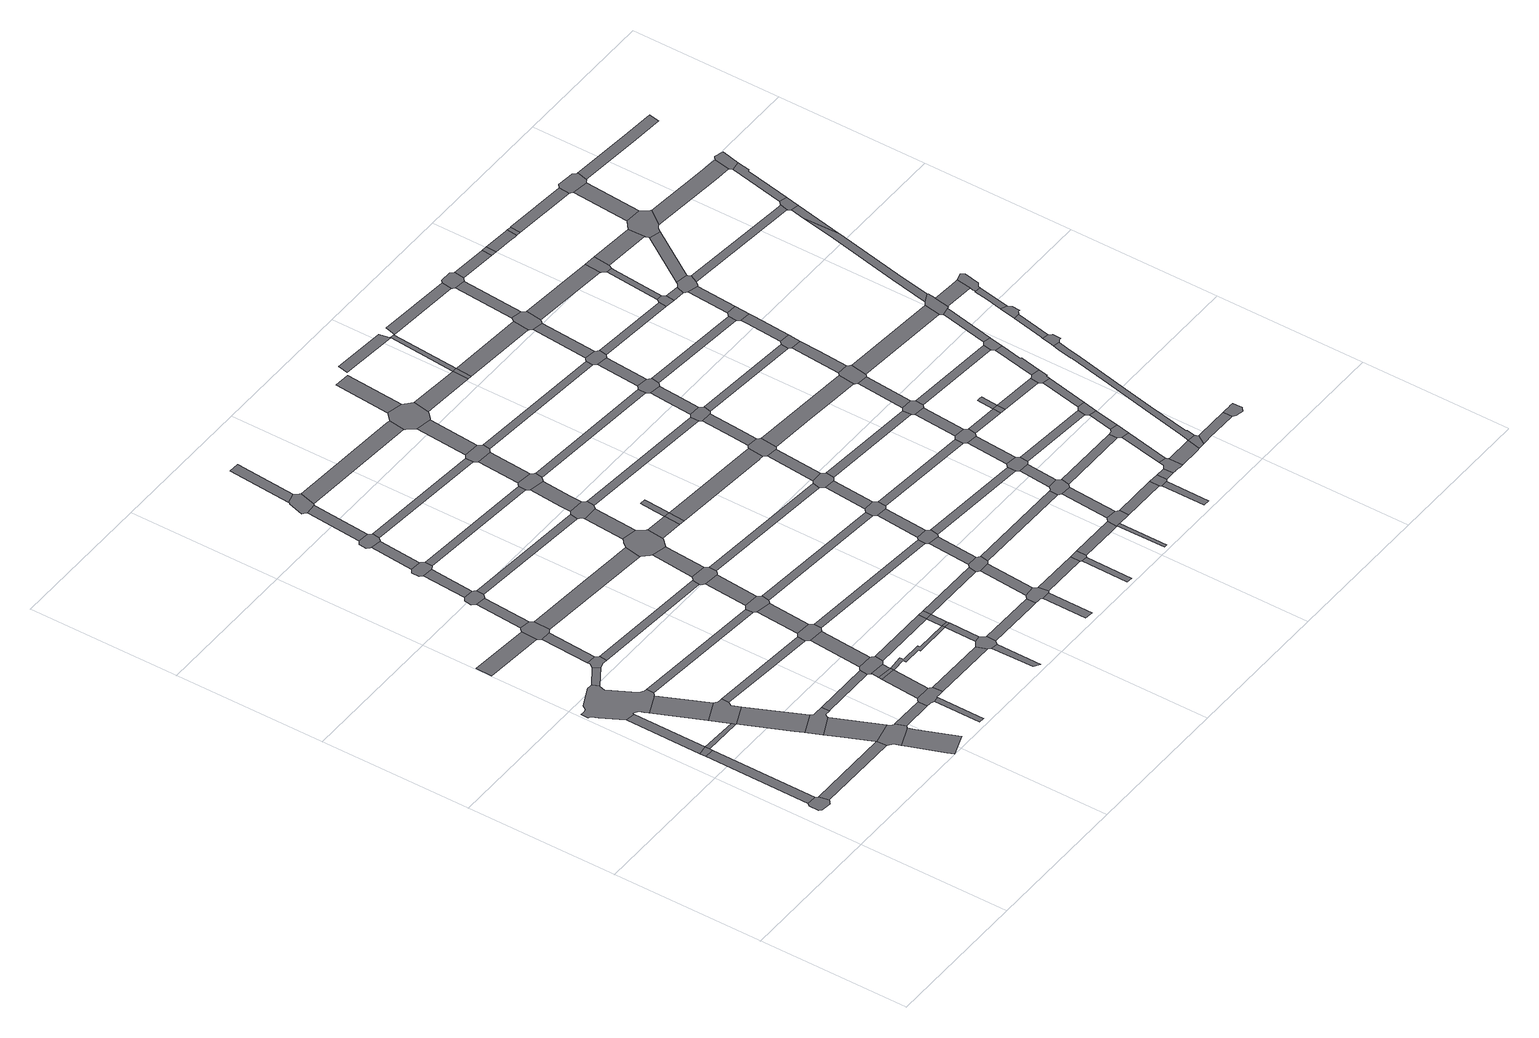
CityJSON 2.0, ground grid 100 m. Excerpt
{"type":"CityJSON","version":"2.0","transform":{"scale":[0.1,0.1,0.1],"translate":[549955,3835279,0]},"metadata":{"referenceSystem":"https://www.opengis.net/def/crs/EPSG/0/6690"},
"CityObjects":{
"road1":{"type":"Road","geometry":[{"type":"MultiSurface","lod":"1","boundaries":[[[0,1,2,3,4,5,6,7,8,9,10]]]}]},
"road2":{"type":"Road","attributes":{"RoadStructureAttribute.sectionType":"1"},"geometry":[{"type":"MultiSurface","lod":"1","boundaries":[[[11,0,10,12]]]}]},
"road3":{"type":"Road","geometry":[{"type":"MultiSurface","lod":"1","boundaries":[[[13,14,11,12,15,16,17]]]}]},
"road4":{"type":"Road","attributes":{"RoadStructureAttribute.sectionType":"1"},"geometry":[{"type":"MultiSurface","lod":"1","boundaries":[[[18,14,13,19]]]}]},
"road5":{"type":"Road","attributes":{"RoadStructureAttribute.sectionType":"1"},"geometry":[{"type":"MultiSurface","lod":"1","boundaries":[[[9,8,20,21]]]}]},
"road6":{"type":"Road","attributes":{"RoadStructureAttribute.sectionType":"1"},"geometry":[{"type":"MultiSurface","lod":"1","boundaries":[[[13,17,22,23]]]}]},
"road7":{"type":"Road","geometry":[{"type":"MultiSurface","lod":"1","boundaries":[[[24,25,26,27,28,29,30,31,32,33,18,19,34,35,36,37,38,39,40,41,42,43,44,45,46,47,48,49,50]]]}]},
"road8":{"type":"Road","attributes":{"RoadStructureAttribute.sectionType":"1"},"geometry":[{"type":"MultiSurface","lod":"1","boundaries":[[[51,39,38,52,53]]]}]},
"road9":{"type":"Road","geometry":[{"type":"MultiSurface","lod":"1","boundaries":[[[54,55,53,52,56,23,22,57,58,59,60,61,62]]]}]},
"road10":{"type":"Road","attributes":{"RoadStructureAttribute.sectionType":"1"},"geometry":[{"type":"MultiSurface","lod":"1","boundaries":[[[63,58,57,64,65,66]]]}]},
"road11":{"type":"Road","attributes":{"RoadStructureAttribute.sectionType":"1"},"geometry":[{"type":"MultiSurface","lod":"1","boundaries":[[[67,50,49,68]]]}]},
"road12":{"type":"Road","geometry":[{"type":"MultiSurface","lod":"1","boundaries":[[[69,70,66,65,71,72,73,74,75,76,77]]]}]},
"road13":{"type":"Road","attributes":{"RoadStructureAttribute.sectionType":"1"},"geometry":[{"type":"MultiSurface","lod":"1","boundaries":[[[78,72,71,79,80,21,81]]]}]},
"road14":{"type":"Road","attributes":{"RoadStructureAttribute.sectionType":"1"},"geometry":[{"type":"MultiSurface","lod":"1","boundaries":[[[82,83,84,85]]]}]},
"road15":{"type":"Road","geometry":[{"type":"MultiSurface","lod":"1","boundaries":[[[86,87,81,21,20,88,89,90,91,92,93,94]]]}]},
"road16":{"type":"Road","attributes":{"RoadStructureAttribute.sectionType":"1"},"geometry":[{"type":"MultiSurface","lod":"1","boundaries":[[[95,91,90,96,97,98,99]]]}]},
"road17":{"type":"Road","geometry":[{"type":"MultiSurface","lod":"1","boundaries":[[[100,101,67,68,102,103,104,105,106]]]}]},
"road18":{"type":"Road","attributes":{"RoadStructureAttribute.sectionType":"1"},"geometry":[{"type":"MultiSurface","lod":"1","boundaries":[[[107,100,106,108]]]}]},
"road19":{"type":"Road","attributes":{"RoadStructureAttribute.sectionType":"1"},"geometry":[{"type":"MultiSurface","lod":"1","boundaries":[[[94,93,109,110]]]}]},
"road20":{"type":"Road","geometry":[{"type":"MultiSurface","lod":"1","boundaries":[[[111,112,113,85,84,114,115,107,108,116,117,118,119,120,121,122]]]}]},
"road21":{"type":"Road","attributes":{"RoadStructureAttribute.sectionType":"1"},"geometry":[{"type":"MultiSurface","lod":"1","boundaries":[[[77,76,123,124]]]}]},
"road22":{"type":"Road","attributes":{"RoadStructureAttribute.sectionType":"1"},"geometry":[{"type":"MultiSurface","lod":"1","boundaries":[[[62,61,125,126,127]]]}]},
"road23":{"type":"Road","attributes":{"RoadStructureAttribute.sectionType":"1"},"geometry":[{"type":"MultiSurface","lod":"1","boundaries":[[[128,111,122,129]]]}]},
"road24":{"type":"Road","attributes":{"RoadStructureAttribute.sectionType":"1"},"geometry":[{"type":"MultiSurface","lod":"1","boundaries":[[[130,131,132,133,134]]]}]},
"road25":{"type":"Road","attributes":{"RoadStructureAttribute.sectionType":"1"},"geometry":[{"type":"MultiSurface","lod":"1","boundaries":[[[42,41,135,136]]]}]},
"road26":{"type":"Road","geometry":[{"type":"MultiSurface","lod":"1","boundaries":[[[137,138,139,110,109,140,141,142,143,132,131,144,145,146,147,148,149,150]]]}]},
"road27":{"type":"Road","geometry":[{"type":"MultiSurface","lod":"1","boundaries":[[[151,152,153,154,155,128,129,156,157,158,159,160,161,162]]]}]},
"road28":{"type":"Road","attributes":{"RoadStructureAttribute.sectionType":"1"},"geometry":[{"type":"MultiSurface","lod":"1","boundaries":[[[163,137,150,164]]]}]},
"road29":{"type":"Road","attributes":{"RoadStructureAttribute.sectionType":"1"},"geometry":[{"type":"MultiSurface","lod":"1","boundaries":[[[165,151,162,166]]]}]},
"road30":{"type":"Road","geometry":[{"type":"MultiSurface","lod":"1","boundaries":[[[167,163,164,168]]]}]},
"road31":{"type":"Road","attributes":{"RoadStructureAttribute.sectionType":"1"},"geometry":[{"type":"MultiSurface","lod":"1","boundaries":[[[169,167,168,170,171,172]]]}]},
"road32":{"type":"Road","attributes":{"RoadStructureAttribute.sectionType":"1"},"geometry":[{"type":"MultiSurface","lod":"1","boundaries":[[[173,105,104,174,175,176]]]}]},
"road33":{"type":"Road","geometry":[{"type":"MultiSurface","lod":"1","boundaries":[[[177,178,179,124,123,180,169,172,181,182,183,184,185]]]}]},
"road34":{"type":"Road"},
"road35":{"type":"Road","geometry":[{"type":"MultiSurface","lod":"1","boundaries":[[[186,187,188,189,190,191,192,165,166,193,194,195,196,197]]]}]},
"road36":{"type":"Road","attributes":{"RoadStructureAttribute.sectionType":"1"},"geometry":[{"type":"MultiSurface","lod":"1","boundaries":[[[198,186,197,199]]]}]},
"road37":{"type":"Road","attributes":{"RoadStructureAttribute.sectionType":"1"},"geometry":[{"type":"MultiSurface","lod":"1","boundaries":[[[200,177,185,201]]]}]},
"road38":{"type":"Road","attributes":{"RoadStructureAttribute.sectionType":"1"},"geometry":[{"type":"MultiSurface","lod":"1","boundaries":[[[147,146,202,203]]]}]},
"road39":{"type":"Road","attributes":{"RoadStructureAttribute.sectionType":"1"},"geometry":[{"type":"MultiSurface","lod":"1","boundaries":[[[204,205,119,118,206,207]]]}]},
"road40":{"type":"Road","geometry":[{"type":"MultiSurface","lod":"1","boundaries":[[[208,209,210,211,212,213,214,198,199,215,216,217,218,219,220,221]]]}]},
"road41":{"type":"Road","geometry":[{"type":"MultiSurface","lod":"1","boundaries":[[[222,223,224,127,126,225,226,200,201,227,228,229,230,231,232,233]]]}]},
"road42":{"type":"Road","attributes":{"RoadStructureAttribute.sectionType":"1"},"geometry":[{"type":"MultiSurface","lod":"1","boundaries":[[[234,235,236,237,168,164,238,239,240,241,242,243,244]]]}]},
"road43":{"type":"Road","attributes":{"RoadStructureAttribute.sectionType":"1"},"geometry":[{"type":"MultiSurface","lod":"1","boundaries":[[[245,246,247,248,208,221]]]}]},
"road44":{"type":"Road","attributes":{"RoadStructureAttribute.sectionType":"1"},"geometry":[{"type":"MultiSurface","lod":"1","boundaries":[[[249,222,233,250]]]}]},
"road45":{"type":"Road","attributes":{"RoadStructureAttribute.sectionType":"1"},"geometry":[{"type":"MultiSurface","lod":"1","boundaries":[[[183,182,251,252]]]}]},
"road46":{"type":"Road","geometry":[{"type":"MultiSurface","lod":"1","boundaries":[[[253,254,136,135,255,249,250,256,257,258,259,260,261]]]}]},
"road47":{"type":"Road","attributes":{"RoadStructureAttribute.sectionType":"1"},"geometry":[{"type":"MultiSurface","lod":"1","boundaries":[[[159,158,262,263]]]}]},
"road48":{"type":"Road","attributes":{"RoadStructureAttribute.sectionType":"1"},"geometry":[{"type":"MultiSurface","lod":"1","boundaries":[[[264,265,266,267]]]}]},
"road49":{"type":"Road","geometry":[{"type":"MultiSurface","lod":"1","boundaries":[[[268,269,270,271,272,273,274,275,276,247,246,277,278]]]}]},
"road50":{"type":"Road","attributes":{"RoadStructureAttribute.sectionType":"1"},"geometry":[{"type":"MultiSurface","lod":"1","boundaries":[[[279,253,261,280]]]}]},
"road51":{"type":"Road","geometry":[{"type":"MultiSurface","lod":"1","boundaries":[[[281,282,283,284,203,202,264,267,285,286,287]]]}]},
"road52":{"type":"Road","attributes":{"RoadStructureAttribute.sectionType":"1"},"geometry":[{"type":"MultiSurface","lod":"1","boundaries":[[[243,288,289,282,281,290]]]}]},
"road53":{"type":"Road","attributes":{"RoadStructureAttribute.sectionType":"1"},"geometry":[{"type":"MultiSurface","lod":"1","boundaries":[[[291,271,270,292]]]}]},
"road54":{"type":"Road","geometry":[{"type":"MultiSurface","lod":"1","boundaries":[[[293,294,295,176,175,296,297,279,280,298,299,300,301,302,303,304]]]}]},
"road55":{"type":"Road","attributes":{"RoadStructureAttribute.sectionType":"1"},"geometry":[{"type":"MultiSurface","lod":"1","boundaries":[[[194,193,305,306]]]}]},
"road56":{"type":"Road","geometry":[{"type":"MultiSurface","lod":"1","boundaries":[[[244,243,290,307]]]}]},
"road57":{"type":"Road","attributes":{"RoadStructureAttribute.sectionType":"1"},"geometry":[{"type":"MultiSurface","lod":"1","boundaries":[[[251,308,244,307,309]]]}]},
"road58":{"type":"Road","geometry":[{"type":"MultiSurface","lod":"1","boundaries":[[[252,251,309,310]]]}]},
"road59":{"type":"Road","attributes":{"RoadStructureAttribute.sectionType":"1"},"geometry":[{"type":"MultiSurface","lod":"1","boundaries":[[[311,293,304,312]]]}]},
"road60":{"type":"Road","attributes":{"RoadStructureAttribute.sectionType":"1"},"geometry":[{"type":"MultiSurface","lod":"1","boundaries":[[[218,217,313,314,315]]]}]},
"road61":{"type":"Road","geometry":[{"type":"MultiSurface","lod":"1","boundaries":[[[316,317,318,319,207,206,320,321,311,312,322,323,324,325,326,327,328]]]}]},
"road62":{"type":"Road","attributes":{"RoadStructureAttribute.sectionType":"1"},"geometry":[{"type":"MultiSurface","lod":"1","boundaries":[[[287,286,329,330,331]]]}]},
"road63":{"type":"Road","attributes":{"RoadStructureAttribute.sectionType":"1"},"geometry":[{"type":"MultiSurface","lod":"1","boundaries":[[[230,229,332,333]]]}]},
"road64":{"type":"Road","attributes":{"RoadStructureAttribute.sectionType":"1"},"geometry":[{"type":"MultiSurface","lod":"1","boundaries":[[[334,335,316,328]]]}]},
"road65":{"type":"Road","attributes":{"RoadStructureAttribute.sectionType":"1"},"geometry":[{"type":"MultiSurface","lod":"1","boundaries":[[[310,309,336,337,338]]]}]},
"road66":{"type":"Road","attributes":{"RoadStructureAttribute.sectionType":"1"},"geometry":[{"type":"MultiSurface","lod":"1","boundaries":[[[339,340,278,277,341,342]]]}]},
"road67":{"type":"Road","geometry":[{"type":"MultiSurface","lod":"1","boundaries":[[[343,344,263,262,345,346,335,334,347,348,349,350,351,352,353]]]}]},
"road68":{"type":"Road","attributes":{"RoadStructureAttribute.sectionType":"1"},"geometry":[{"type":"MultiSurface","lod":"1","boundaries":[[[325,324,354,355]]]}]},
"road69":{"type":"Road","attributes":{"RoadStructureAttribute.sectionType":"1"},"geometry":[{"type":"MultiSurface","lod":"1","boundaries":[[[258,257,356,357]]]}]},
"road70":{"type":"Road","attributes":{"RoadStructureAttribute.sectionType":"1"},"geometry":[{"type":"MultiSurface","lod":"1","boundaries":[[[358,359,360,361]]]}]},
"road71":{"type":"Road","attributes":{"RoadStructureAttribute.sectionType":"1"},"geometry":[{"type":"MultiSurface","lod":"1","boundaries":[[[362,363,343,353,364,365]]]}]},
"road72":{"type":"Road","geometry":[{"type":"MultiSurface","lod":"1","boundaries":[[[355,354,366,367]]]}]},
"road73":{"type":"Road","geometry":[{"type":"MultiSurface","lod":"1","boundaries":[[[368,369,331,330,370,371,372,359,358,373,374,375]]]}]},
"road74":{"type":"Road","geometry":[{"type":"MultiSurface","lod":"1","boundaries":[[[376,377,306,305,378,362,365,379,380,381,382,383,384,385]]]}]},
"road75":{"type":"Road","geometry":[{"type":"MultiSurface","lod":"1","boundaries":[[[386,387,388,389,355,367]]]}]},
"road76":{"type":"Road","attributes":{"RoadStructureAttribute.sectionType":"1"},"geometry":[{"type":"MultiSurface","lod":"1","boundaries":[[[390,369,368,391]]]}]},
"road77":{"type":"Road","attributes":{"RoadStructureAttribute.sectionType":"1"},"geometry":[{"type":"MultiSurface","lod":"1","boundaries":[[[392,393,301,300,394,395]]]}]},
"road78":{"type":"Road","attributes":{"RoadStructureAttribute.sectionType":"1"},"geometry":[{"type":"MultiSurface","lod":"1","boundaries":[[[396,376,385,397]]]}]},
"road79":{"type":"Road","geometry":[{"type":"MultiSurface","lod":"1","boundaries":[[[398,338,337,390,391,399,400,401]]]}]},
"road80":{"type":"Road","geometry":[{"type":"MultiSurface","lod":"1","boundaries":[[[402,403,315,314,404,396,397,405,406,407,408,409,410]]]}]},
"road81":{"type":"Road","attributes":{"RoadStructureAttribute.sectionType":"1"},"geometry":[{"type":"MultiSurface","lod":"1","boundaries":[[[375,374,411,412,413]]]}]},
"road82":{"type":"Road","attributes":{"RoadStructureAttribute.sectionType":"1"},"geometry":[{"type":"MultiSurface","lod":"1","boundaries":[[[414,398,401,415]]]}]},
"road83":{"type":"Road","attributes":{"RoadStructureAttribute.sectionType":"1"},"geometry":[{"type":"MultiSurface","lod":"1","boundaries":[[[416,402,410,417]]]}]},
"road84":{"type":"Road","geometry":[{"type":"MultiSurface","lod":"1","boundaries":[[[418,333,332,414,415,419,420,421]]]}]},
"road85":{"type":"Road","attributes":{"RoadStructureAttribute.sectionType":"1"},"geometry":[{"type":"MultiSurface","lod":"1","boundaries":[[[422,423,424,425]]]}]},
"road86":{"type":"Road","attributes":{"RoadStructureAttribute.sectionType":"1"},"geometry":[{"type":"MultiSurface","lod":"1","boundaries":[[[426,367,366,427,428,429,430]]]}]},
"road87":{"type":"Road","attributes":{"RoadStructureAttribute.sectionType":"1"},"geometry":[{"type":"MultiSurface","lod":"1","boundaries":[[[431,418,421,432]]]}]},
"road88":{"type":"Road","geometry":[{"type":"MultiSurface","lod":"1","boundaries":[[[433,434,435,342,341,436,437,416,417,438,439,440,441,442]]]}]},
"road89":{"type":"Road","geometry":[{"type":"MultiSurface","lod":"1","boundaries":[[[413,412,422,425,443,444]]]}]},
"road90":{"type":"Road","attributes":{"RoadStructureAttribute.sectionType":"1"},"geometry":[{"type":"MultiSurface","lod":"1","boundaries":[[[350,349,445,446]]]}]},
"road91":{"type":"Road","geometry":[{"type":"MultiSurface","lod":"1","boundaries":[[[447,448,449,357,356,450,451,431,432,452,453,454]]]}]},
"road92":{"type":"Road","attributes":{"RoadStructureAttribute.sectionType":"1"},"geometry":[{"type":"MultiSurface","lod":"1","boundaries":[[[455,433,442,456]]]}]},
"road93":{"type":"Road","attributes":{"RoadStructureAttribute.sectionType":"1"},"geometry":[{"type":"MultiSurface","lod":"1","boundaries":[[[457,447,454,458]]]}]},
"road94":{"type":"Road","attributes":{"RoadStructureAttribute.sectionType":"1"},"geometry":[{"type":"MultiSurface","lod":"1","boundaries":[[[400,399,459,460]]]}]},
"road95":{"type":"Road","attributes":{"RoadStructureAttribute.sectionType":"1"},"geometry":[{"type":"MultiSurface","lod":"1","boundaries":[[[382,381,461,462]]]}]},
"road96":{"type":"Road","geometry":[{"type":"MultiSurface","lod":"1","boundaries":[[[463,464,465,466,395,394,467,468,457,458,469,470]]]}]},
"road97":{"type":"Road","attributes":{"RoadStructureAttribute.sectionType":"1"},"geometry":[{"type":"MultiSurface","lod":"1","boundaries":[[[444,443,471,472,473]]]}]},
"road98":{"type":"Road","attributes":{"RoadStructureAttribute.sectionType":"1"},"geometry":[{"type":"MultiSurface","lod":"1","boundaries":[[[441,440,474,475,476]]]}]},
"road99":{"type":"Road","attributes":{"RoadStructureAttribute.sectionType":"1"},"geometry":[{"type":"MultiSurface","lod":"1","boundaries":[[[477,466,465,478]]]}]},
"road100":{"type":"Road","attributes":{"RoadStructureAttribute.sectionType":"1"},"geometry":[{"type":"MultiSurface","lod":"1","boundaries":[[[420,419,479,480]]]}]},
"road101":{"type":"Road","attributes":{"RoadStructureAttribute.sectionType":"1"},"geometry":[{"type":"MultiSurface","lod":"1","boundaries":[[[481,482,483,484]]]}]},
"road102":{"type":"Road","attributes":{"RoadStructureAttribute.sectionType":"1"},"geometry":[{"type":"MultiSurface","lod":"1","boundaries":[[[408,407,485,486]]]}]},
"road103":{"type":"Road","geometry":[{"type":"MultiSurface","lod":"1","boundaries":[[[487,488,489,430,429,490,477,478,491,492,493,494,495,496]]]}]},
"road104":{"type":"Road","geometry":[{"type":"MultiSurface","lod":"1","boundaries":[[[497,473,472,482,481,498,499,500,501]]]}]},
"road105":{"type":"Road","attributes":{"RoadStructureAttribute.sectionType":"1"},"geometry":[{"type":"MultiSurface","lod":"1","boundaries":[[[453,452,502,503]]]}]},
"road106":{"type":"Road","geometry":[{"type":"MultiSurface","lod":"1","boundaries":[[[476,475,504,505]]]}]},
"road107":{"type":"Road","attributes":{"RoadStructureAttribute.sectionType":"1"},"geometry":[{"type":"MultiSurface","lod":"1","boundaries":[[[506,507,508,509]]]}]},
"road108":{"type":"Road","attributes":{"RoadStructureAttribute.sectionType":"1"},"geometry":[{"type":"MultiSurface","lod":"1","boundaries":[[[510,511,487,496,512,513]]]}]},
"road109":{"type":"Road","attributes":{"RoadStructureAttribute.sectionType":"1"},"geometry":[{"type":"MultiSurface","lod":"1","boundaries":[[[514,497,501,515]]]}]},
"road110":{"type":"Road","geometry":[{"type":"MultiSurface","lod":"1","boundaries":[[[516,517,446,445,510,513,518,519,520]]]}]},
"road111":{"type":"Road","attributes":{"RoadStructureAttribute.sectionType":"1"},"geometry":[{"type":"MultiSurface","lod":"1","boundaries":[[[521,476,505,522]]]}]},
"road112":{"type":"Road","geometry":[{"type":"MultiSurface","lod":"1","boundaries":[[[523,524,525,460,459,514,515,526,527,528,529]]]}]},
"road113":{"type":"Road","attributes":{"RoadStructureAttribute.sectionType":"1"},"geometry":[{"type":"MultiSurface","lod":"1","boundaries":[[[470,469,530,531]]]}]},
"road114":{"type":"Road","attributes":{"RoadStructureAttribute.sectionType":"1"},"geometry":[{"type":"MultiSurface","lod":"1","boundaries":[[[532,533,516,520,534,535]]]}]},
"road115":{"type":"Road","attributes":{"RoadStructureAttribute.sectionType":"1"},"geometry":[{"type":"MultiSurface","lod":"1","boundaries":[[[500,499,536,537]]]}]},
"road116":{"type":"Road","attributes":{"RoadStructureAttribute.sectionType":"1"},"geometry":[{"type":"MultiSurface","lod":"1","boundaries":[[[538,524,523,539]]]}]},
"road117":{"type":"Road","geometry":[{"type":"MultiSurface","lod":"1","boundaries":[[[540,541,542,462,461,543,544,532,535,545,546,547]]]}]},
"road118":{"type":"Road","geometry":[{"type":"MultiSurface","lod":"1","boundaries":[[[548,480,479,538,539,549,550,551]]]}]},
"road119":{"type":"Road","attributes":{"RoadStructureAttribute.sectionType":"1"},"geometry":[{"type":"MultiSurface","lod":"1","boundaries":[[[552,505,504,553,554]]]}]},
"road120":{"type":"Road","attributes":{"RoadStructureAttribute.sectionType":"1"},"geometry":[{"type":"MultiSurface","lod":"1","boundaries":[[[555,556,557,558]]]}]},
"road121":{"type":"Road","attributes":{"RoadStructureAttribute.sectionType":"1"},"geometry":[{"type":"MultiSurface","lod":"1","boundaries":[[[559,540,547,560]]]}]},
"road122":{"type":"Road","attributes":{"RoadStructureAttribute.sectionType":"1"},"geometry":[{"type":"MultiSurface","lod":"1","boundaries":[[[493,492,561,562,563,564]]]}]},
"road123":{"type":"Road","attributes":{"RoadStructureAttribute.sectionType":"1"},"geometry":[{"type":"MultiSurface","lod":"1","boundaries":[[[565,548,551,566]]]}]},
"road124":{"type":"Road","geometry":[{"type":"MultiSurface","lod":"1","boundaries":[[[537,536,556,555,567,568]]]}]},
"road125":{"type":"Road","geometry":[{"type":"MultiSurface","lod":"1","boundaries":[[[569,570,571,486,485,572,573,559,560,574,575,576,577,578]]]}]},
"road126":{"type":"Road","geometry":[{"type":"MultiSurface","lod":"1","boundaries":[[[579,503,502,565,566,580,581,582]]]}]},
"road127":{"type":"Road","attributes":{"RoadStructureAttribute.sectionType":"1"},"geometry":[{"type":"MultiSurface","lod":"1","boundaries":[[[529,528,583,584]]]}]},
"road128":{"type":"Road","attributes":{"RoadStructureAttribute.sectionType":"1"},"geometry":[{"type":"MultiSurface","lod":"1","boundaries":[[[568,567,585,586]]]}]},
"road129":{"type":"Road","attributes":{"RoadStructureAttribute.sectionType":"1"},"geometry":[{"type":"MultiSurface","lod":"1","boundaries":[[[587,579,582,588]]]}]},
"road130":{"type":"Road","attributes":{"RoadStructureAttribute.sectionType":"1"},"geometry":[{"type":"MultiSurface","lod":"1","boundaries":[[[589,569,578,590]]]}]},
"road131":{"type":"Road","attributes":{"RoadStructureAttribute.sectionType":"1"},"geometry":[{"type":"MultiSurface","lod":"1","boundaries":[[[591,592,593,594]]]}]},
"road132":{"type":"Road","attributes":{"RoadStructureAttribute.sectionType":"1"},"geometry":[{"type":"MultiSurface","lod":"1","boundaries":[[[519,518,595,596]]]}]},
"road133":{"type":"Road","geometry":[{"type":"MultiSurface","lod":"1","boundaries":[[[597,598,599,600,586,585,601,602,603,604,605,606,607,608,609,610]]]}]},
"road134":{"type":"Road","geometry":[{"type":"MultiSurface","lod":"1","boundaries":[[[611,612,613,531,530,587,588,614,615,616,617,618]]]}]},
"road135":{"type":"Road","attributes":{"RoadStructureAttribute.sectionType":"1"},"geometry":[{"type":"MultiSurface","lod":"1","boundaries":[[[550,549,619,620]]]}]},
"road136":{"type":"Road","attributes":{"RoadStructureAttribute.sectionType":"1"},"geometry":[{"type":"MultiSurface","lod":"1","boundaries":[[[621,581,580,622,623]]]}]},
"road137":{"type":"Road","geometry":[{"type":"MultiSurface","lod":"1","boundaries":[[[624,625,554,553,626,627,589,590,628,629,630,631,632,633]]]}]},
"road138":{"type":"Road","attributes":{"RoadStructureAttribute.sectionType":"1"},"geometry":[{"type":"MultiSurface","lod":"1","boundaries":[[[634,597,610,635]]]}]},
"road139":{"type":"Road","attributes":{"RoadStructureAttribute.sectionType":"1"},"geometry":[{"type":"MultiSurface","lod":"1","boundaries":[[[636,611,618,637]]]}]},
"road140":{"type":"Road","attributes":{"RoadStructureAttribute.sectionType":"1"},"geometry":[{"type":"MultiSurface","lod":"1","boundaries":[[[546,545,638,639]]]}]},
"road141":{"type":"Road","attributes":{"RoadStructureAttribute.sectionType":"7"},"geometry":[{"type":"MultiSurface","lod":"1","boundaries":[[[606,605,640,641,642]]]}]},
"road142":{"type":"Road","geometry":[{"type":"MultiSurface","lod":"1","boundaries":[[[623,622,643,644]]]}]},
"road143":{"type":"Road","attributes":{"RoadStructureAttribute.sectionType":"1"},"geometry":[{"type":"MultiSurface","lod":"1","boundaries":[[[645,624,633,646]]]}]},
"road144":{"type":"Road","geometry":[{"type":"MultiSurface","lod":"1","boundaries":[[[647,648,584,583,634,635,649]]]}]},
"road145":{"type":"Road","attributes":{"RoadStructureAttribute.sectionType":"1"},"geometry":[{"type":"MultiSurface","lod":"1","boundaries":[[[650,575,574,651,652]]]}]},
"road146":{"type":"Road","geometry":[{"type":"MultiSurface","lod":"1","boundaries":[[[653,654,655,564,563,656,657,636,637,658,659,660,661,662,663,664]]]}]},
"road147":{"type":"Road","geometry":[{"type":"MultiSurface","lod":"1","boundaries":[[[665,666,667,623,644]]]}]},
"road148":{"type":"Road","geometry":[{"type":"MultiSurface","lod":"1","boundaries":[[[642,641,668,669,670,671]]]}]},
"road149":{"type":"Road","attributes":{"RoadStructureAttribute.sectionType":"1"},"geometry":[{"type":"MultiSurface","lod":"1","boundaries":[[[672,647,649,673]]]}]},
"road150":{"type":"Road","geometry":[{"type":"MultiSurface","lod":"1","boundaries":[[[674,675,676,594,593,677,678,645,646,679,680,681,682,683,684,685]]]}]},
"road151":{"type":"Road","attributes":{"RoadStructureAttribute.sectionType":"1"},"geometry":[{"type":"MultiSurface","lod":"1","boundaries":[[[686,687,653,664,688,689]]]}]},
"road152":{"type":"Road","geometry":[{"type":"MultiSurface","lod":"1","boundaries":[[[690,620,619,672,673,691]]]}]},
"road153":{"type":"Road","attributes":{"RoadStructureAttribute.sectionType":"1"},"geometry":[{"type":"MultiSurface","lod":"1","boundaries":[[[644,643,692,693]]]}]},
"road154":{"type":"Road","geometry":[{"type":"MultiSurface","lod":"1","boundaries":[[[694,596,595,686,689,695]]]}]},
"road155":{"type":"Road","attributes":{"RoadStructureAttribute.sectionType":"1"},"geometry":[{"type":"MultiSurface","lod":"1","boundaries":[[[631,630,696,697]]]}]},
"road156":{"type":"Road","attributes":{"RoadStructureAttribute.sectionType":"1"},"geometry":[{"type":"MultiSurface","lod":"1","boundaries":[[[615,614,698,699]]]}]},
"road157":{"type":"Road","attributes":{"RoadStructureAttribute.sectionType":"1"},"geometry":[{"type":"MultiSurface","lod":"1","boundaries":[[[700,669,668,701,702,703,704,705]]]}]},
"road158":{"type":"Road","attributes":{"RoadStructureAttribute.sectionType":"1"},"geometry":[{"type":"MultiSurface","lod":"1","boundaries":[[[706,690,691,707]]]}]},
"road159":{"type":"Road","attributes":{"RoadStructureAttribute.sectionType":"1"},"geometry":[{"type":"MultiSurface","lod":"1","boundaries":[[[708,709,694,695,710,711]]]}]},
"road160":{"type":"Road","attributes":{"RoadStructureAttribute.sectionType":"1"},"geometry":[{"type":"MultiSurface","lod":"1","boundaries":[[[712,713,682,681,714,715]]]}]},
"road161":{"type":"Road","geometry":[{"type":"MultiSurface","lod":"1","boundaries":[[[716,717,718,652,651,719,720,721,722]]]}]},
"road162":{"type":"Road","geometry":[{"type":"MultiSurface","lod":"1","boundaries":[[[723,639,638,708,711,724]]]}]},
"road163":{"type":"Road","geometry":[{"type":"MultiSurface","lod":"1","boundaries":[[[725,726,693,692,706,707,727,728,729]]]}]},
"road164":{"type":"Road","attributes":{"RoadStructureAttribute.sectionType":"1"},"geometry":[{"type":"MultiSurface","lod":"1","boundaries":[[[730,731,732,733,734,735,736,737,738,739,642,671,740,741,742,743,744,745,746]]]}]},
"road165":{"type":"Road","attributes":{"RoadStructureAttribute.sectionType":"1"},"geometry":[{"type":"MultiSurface","lod":"1","boundaries":[[[720,719,747,748]]]}]},
"road166":{"type":"Road","attributes":{"RoadStructureAttribute.sectionType":"1"},"geometry":[{"type":"MultiSurface","lod":"1","boundaries":[[[661,660,749,750]]]}]},
"road167":{"type":"Road","attributes":{"RoadStructureAttribute.sectionType":"1"},"geometry":[{"type":"MultiSurface","lod":"1","boundaries":[[[751,716,722,752,753]]]}]},
"road168":{"type":"Road","geometry":[{"type":"MultiSurface","lod":"1","boundaries":[[[754,755,756,705,704,757,758,759,760]]]}]},
"road169":{"type":"Road","attributes":{"RoadStructureAttribute.sectionType":"1"},"geometry":[{"type":"MultiSurface","lod":"1","boundaries":[[[761,723,724,762]]]}]},
"road170":{"type":"Road","geometry":[{"type":"MultiSurface","lod":"1","boundaries":[[[715,714,763,764]]]}]},
"road171":{"type":"Road","attributes":{"RoadStructureAttribute.sectionType":"1"},"geometry":[{"type":"MultiSurface","lod":"1","boundaries":[[[765,725,729,766,767,768,769,770]]]}]},
"road172":{"type":"Road","geometry":[{"type":"MultiSurface","lod":"1","boundaries":[[[771,772,773,774,748,747,761,762,775,776,777,778,779,780,781]]]}]},
"road173":{"type":"Road","geometry":[{"type":"MultiSurface","lod":"1","boundaries":[[[697,696,782,751,753,783,784,785,786]]]}]},
"road174":{"type":"Road","attributes":{"RoadStructureAttribute.sectionType":"1"},"geometry":[{"type":"MultiSurface","lod":"1","boundaries":[[[787,764,763,788,789,790,791]]]}]},
"road175":{"type":"Road","geometry":[{"type":"MultiSurface","lod":"1","boundaries":[[[792,699,698,765,770,793]]]}]},
"road176":{"type":"Road","geometry":[{"type":"MultiSurface","lod":"1","boundaries":[[[791,790,794,795]]]}]},
"road177":{"type":"Road","attributes":{"RoadStructureAttribute.sectionType":"1"},"geometry":[{"type":"MultiSurface","lod":"1","boundaries":[[[796,797,792,793]]]}]},
"road178":{"type":"Road","geometry":[{"type":"MultiSurface","lod":"1","boundaries":[[[798,799,800,801,730,746,802,803,804,805]]]}]},
"road179":{"type":"Road","attributes":{"RoadStructureAttribute.sectionType":"1"},"geometry":[{"type":"MultiSurface","lod":"1","boundaries":[[[786,785,806,807]]]}]},
"road180":{"type":"Road","attributes":{"RoadStructureAttribute.sectionType":"1"},"geometry":[{"type":"MultiSurface","lod":"1","boundaries":[[[808,771,781,809]]]}]},
"road181":{"type":"Road","attributes":{"RoadStructureAttribute.sectionType":"1"},"geometry":[{"type":"MultiSurface","lod":"1","boundaries":[[[810,811,812,798,805]]]}]},
"road182":{"type":"Road","geometry":[{"type":"MultiSurface","lod":"1","boundaries":[[[813,814,815,816,817,818,819,750,749,820,821,797,796,822,823,824,825,826]]]}]},
"road183":{"type":"Road","geometry":[{"type":"MultiSurface","lod":"1","boundaries":[[[827,811,810,828,829,830,831,832]]]}]},
"road184":{"type":"Road","attributes":{"RoadStructureAttribute.sectionType":"1"},"geometry":[{"type":"MultiSurface","lod":"1","boundaries":[[[833,795,794,834,835]]]}]},
"road185":{"type":"Road","attributes":{"RoadStructureAttribute.sectionType":"7"},"geometry":[{"type":"MultiSurface","lod":"1","boundaries":[[[836,837,826,825,838,839,840,841]]]}]},
"road186":{"type":"Road","attributes":{"RoadStructureAttribute.sectionType":"1"},"geometry":[{"type":"MultiSurface","lod":"1","boundaries":[[[842,843,827,832,844,845]]]}]},
"road187":{"type":"Road","attributes":{"RoadStructureAttribute.sectionType":"1"},"geometry":[{"type":"MultiSurface","lod":"1","boundaries":[[[846,778,777,847,848,849]]]}]},
"road188":{"type":"Road","geometry":[{"type":"MultiSurface","lod":"1","boundaries":[[[850,807,806,851,852,808,809,853,854,855,856,857,858,859]]]}]},
"road189":{"type":"Road","attributes":{"RoadStructureAttribute.sectionType":"1"},"geometry":[{"type":"MultiSurface","lod":"1","boundaries":[[[860,861,862,863,864,865,866,867,817,816]]]}]},
"road190":{"type":"Road","geometry":[{"type":"MultiSurface","lod":"1","boundaries":[[[868,869,841,840,870,871,872,873,845,844,874,875,876,877]]]}]},
"road191":{"type":"Road","attributes":{"RoadStructureAttribute.sectionType":"1"},"geometry":[{"type":"MultiSurface","lod":"1","boundaries":[[[878,850,859,879]]]}]},
"road192":{"type":"Road","geometry":[{"type":"MultiSurface","lod":"1","boundaries":[[[880,881,835,834,882,878,879,883,884,885,886,887,888,889]]]}]},
"road193":{"type":"Road","attributes":{"RoadStructureAttribute.sectionType":"1"},"geometry":[{"type":"MultiSurface","lod":"1","boundaries":[[[890,891,856,855,892,893,894]]]}]},
"road194":{"type":"Road","attributes":{"RoadStructureAttribute.sectionType":"1"},"geometry":[{"type":"MultiSurface","lod":"1","boundaries":[[[895,865,896,897]]]}]},
"road195":{"type":"Road","geometry":[{"type":"MultiSurface","lod":"1","boundaries":[[[898,849,848,895,897,899]]]}]},
"road196":{"type":"Road"},
"road197":{"type":"Road","attributes":{"RoadStructureAttribute.sectionType":"1"},"geometry":[{"type":"MultiSurface","lod":"1","boundaries":[[[900,901,902,903,904,905,906,898,899]]]}]},
"road198":{"type":"Road","attributes":{"RoadStructureAttribute.sectionType":"1"},"geometry":[{"type":"MultiSurface","lod":"1","boundaries":[[[907,886,885,908,909,910]]]}]},
"road199":{"type":"Road","geometry":[{"type":"MultiSurface","lod":"1","boundaries":[[[911,912,894,893,913,914,906,905,915]]]}]}
},
"vertices":[
[124,443,0],[116,434,0],[108,426,0],[109,362,0],[123,348,0],[189,338,0],[196,344,0],[207,354,0],[215,361,0],[203,426,0],[188,441,0],
[127,1145,0],[192,1146,0],
[191,1194,0],[127,1186,0],[192,1159,0],[192,1161,0],[192,1164,0],
[129,1691,0],[195,1684,0],
[782,358,0],[780,425,0],
[447,1162,0],[442,1187,0],
[258,2024,0],[228,2026,0],[91,1963,0],[70,1929,0],[47,1929,0],[22,1929,0],[23,1881,0],[27,1878,0],[36,1871,0],[56,1832,0],[196,1695,0],[202,1692,0],[227,1677,0],[240,1648,0],[252,1620,0],[388,1679,0],[392,1683,0],[406,1696,0],[410,1747,0],[393,1749,0],[383,1756,0],[367,1766,0],[361,1771,0],[270,1943,0],[281,1981,0],[285,1983,0],[263,2024,0],
[458,1522,0],[388,1309,0],[526,1370,0],
[568,1352,0],[551,1353,0],[438,1194,0],[453,1162,0],[590,1223,0],[565,1278,0],[571,1286,0],[581,1301,0],[584,1351,0],
[619,1158,0],[589,855,0],[612,802,0],[750,864,0],
[388,2104,0],[414,2063,0],
[788,846,0],[771,846,0],[655,706,0],[791,768,0],[797,779,0],[805,792,0],[842,790,0],[842,794,0],[842,846,0],
[791,767,0],[696,613,0],[777,431,0],[928,458,0],
[11,2641,0],[7,2531,0],[409,2499,0],[415,2608,0],
[957,425,0],[937,439,0],[784,358,0],[816,335,0],[832,292,0],[971,347,0],[983,359,0],[985,360,0],[959,425,0],
[986,308,0],[846,255,0],[924,43,0],[939,1,0],[1087,55,0],
[407,2150,0],[406,2132,0],[423,2069,0],[452,2076,0],[487,2074,0],[491,2126,0],[472,2146,0],
[427,2476,0],[495,2472,0],
[1190,361,0],[1190,425,0],
[438,2629,0],[435,2626,0],[420,2613,0],[414,2493,0],[426,2477,0],[495,2473,0],[511,2483,0],[520,2488,0],[525,2595,0],[520,2602,0],[509,2618,0],[509,2621,0],
[1220,792,0],[1226,846,0],
[889,1275,0],[1259,1245,0],[1261,1297,0],
[463,2949,0],[532,2940,0],
[1281,40,0],[1283,355,0],[1248,350,0],[1246,39,0],[1282,39,0],
[1290,1623,0],[1289,1675,0],
[1213,444,0],[1204,436,0],[1201,434,0],[1217,361,0],[1224,361,0],[1233,357,0],[1246,351,0],[1283,360,0],[1314,360,0],[1340,360,0],[1340,426,0],[1328,434,0],[1324,437,0],[1316,443,0],
[472,3038,0],[453,3024,0],[449,3020,0],[444,2972,0],[458,2955,0],[538,2946,0],[541,2950,0],[554,2964,0],[558,3015,0],[549,3025,0],[551,3025,0],[542,3033,0],
[1234,699,0],[1336,691,0],
[495,3332,0],[567,3327,0],
[1236,724,0],[1338,715,0],
[1241,776,0],[1338,717,0],[1339,723,0],[1342,770,0],
[514,2124,0],[512,2072,0],[1314,2010,0],[1324,2060,0],
[1249,866,0],[1238,857,0],[1236,855,0],[1239,777,0],[1356,780,0],[1365,787,0],[1373,845,0],[1358,857,0],[1351,863,0],
[503,3420,0],[498,3417,0],[497,3416,0],[479,3403,0],[474,3351,0],[491,3336,0],[492,3335,0],[591,3342,0],[595,3393,0],[580,3409,0],[578,3411,0],[575,3414,0],
[528,3712,0],[599,3702,0],
[1278,1221,0],[1379,1213,0],
[1785,358,0],[1761,424,0],
[1239,2539,0],[962,2561,0],[1319,2422,0],[1340,2531,0],
[534,3802,0],[531,3799,0],[528,3798,0],[510,3785,0],[505,3734,0],[522,3718,0],[524,3716,0],[603,3707,0],[606,3710,0],[618,3723,0],[628,3774,0],[611,3790,0],[610,3791,0],[606,3794,0],
[1285,1314,0],[1276,1307,0],[1263,1298,0],[1260,1245,0],[1271,1231,0],[1394,1228,0],[1398,1232,0],[1399,1232,0],[1404,1283,0],[1403,1285,0],[1395,1295,0],[1386,1308,0],
[1582,680,0],[1582,695,0],[1442,697,0],[1442,722,0],[1338,691,0],[1432,694,0],[1433,672,0],[1558,673,0],[1558,658,0],[1803,660,0],[1803,680,0],
[639,4176,0],[639,4181,0],[567,4178,0],[566,4170,0],
[1309,1607,0],[1409,1591,0],
[1801,787,0],[1802,842,0],
[1316,1692,0],[1308,1687,0],[1304,1611,0],[1418,1601,0],[1427,1611,0],[1438,1663,0],[1436,1663,0],[1426,1673,0],[1416,1684,0],
[1389,2895,0],[1396,2946,0],
[1803,340,0],[1806,60,0],[1846,36,0],[1846,333,0],
[675,4305,0],[652,4331,0],[650,4334,0],[580,4315,0],[579,4304,0],[573,4305,0],[540,4201,0],[561,4183,0],[563,4181,0],[650,4193,0],[679,4300,0],
[1340,1982,0],[1441,1973,0],
[1842,453,0],[1800,448,0],[1781,436,0],[1773,431,0],[1864,357,0],[1867,357,0],[1871,423,0],
[1803,657,0],[1803,650,0],[1845,660,0],
[615,4741,0],[683,4736,0],
[1347,2079,0],[1333,2063,0],[1329,2059,0],[1319,2004,0],[1331,1992,0],[1450,1981,0],[1464,1994,0],[1466,1996,0],[1468,2046,0],[1466,2047,0],[1456,2061,0],[1450,2069,0],
[1425,3274,0],[1428,3325,0],
[1845,680,0],
[1802,690,0],[1846,787,0],
[1847,841,0],
[1373,2369,0],[1472,2347,0],
[1035,3689,0],[1454,3655,0],[1457,3706,0],
[1392,2586,0],[1381,2574,0],[1372,2565,0],[1344,2535,0],[1325,2417,0],[1364,2378,0],[1483,2359,0],[1521,2399,0],[1525,2403,0],[1534,2513,0],[1530,2519,0],[1500,2556,0],[1492,2566,0],
[2220,355,0],[2262,355,0],[2263,420,0],
[2328,1159,0],[2330,1209,0],
[1513,2860,0],[1411,2856,0],
[1851,787,0],[2290,785,0],[2300,838,0],
[1447,4244,0],[1105,4269,0],[1460,4134,0],[1477,4242,0],
[1419,2963,0],[1410,2956,0],[1406,2879,0],[1412,2874,0],[1529,2878,0],[1533,2882,0],[1535,2882,0],[1541,2933,0],[1539,2935,0],[1530,2946,0],[1521,2956,0],
[1674,2391,0],[1683,2500,0],
[2353,1536,0],[2356,1586,0],
[2376,345,0],[2320,344,0],[2318,53,0],[2374,47,0],
[1442,3252,0],[1423,3033,0],[1526,3034,0],[1544,3235,0],
[1714,2388,0],[1723,2497,0],
[2358,442,0],[2285,438,0],[2288,354,0],[2289,354,0],[2310,354,0],[2387,354,0],[2388,355,0],[2379,419,0],
[1450,3343,0],[1441,3336,0],[1437,3258,0],[1560,3255,0],[1563,3259,0],[1566,3259,0],[1574,3309,0],[1571,3312,0],[1561,3322,0],[1552,3332,0],
[1729,2568,0],[1737,2673,0],[1698,2676,0],[1689,2568,0],
[2311,768,0],[2383,767,0],
[2298,1977,0],[2210,1984,0],[2380,1919,0],[2392,1969,0],
[1473,3630,0],[1577,3623,0],
[2319,854,0],[2404,782,0],[2412,837,0],[2391,854,0],
[1481,3725,0],[1472,3717,0],[1466,3640,0],[1585,3630,0],[1587,3631,0],[1600,3642,0],[1606,3691,0],[1590,3707,0],[1583,3714,0],
[2689,352,0],[2698,352,0],[2699,417,0],
[2343,1140,0],[2413,1129,0],
[1510,4075,0],[1612,4056,0],
[2347,1222,0],[2432,1145,0],[2440,1199,0],[2421,1219,0],
[2706,342,0],[2704,32,0],[2744,30,0],[2746,340,0],
[1742,2495,0],[2390,2335,0],[2390,2337,0],[2420,2335,0],[2432,2441,0],
[2372,1516,0],[2446,1510,0],
[1528,4290,0],[1519,4282,0],[1480,4245,0],[1467,4126,0],[1503,4083,0],[1621,4065,0],[1661,4103,0],[1665,4106,0],[1684,4216,0],[1630,4265,0],
[2758,352,0],[2758,417,0],
[2466,2805,0],[2465,2858,0],
[2380,1604,0],[2376,1601,0],[2374,1600,0],[2368,1520,0],[2369,1519,0],[2465,1524,0],[2471,1579,0],[2453,1603,0],
[1559,4665,0],[1660,4657,0],
[2403,1893,0],[2476,1886,0],
[3095,778,0],[3095,834,0],
[2491,3186,0],[2493,3237,0],
[2493,1973,0],[2487,1980,0],[2484,1983,0],[2410,1982,0],[2394,1903,0],[2400,1896,0],[2498,1904,0],[2505,1960,0],
[3010,350,0],[3058,350,0],[3066,415,0],
[1723,4102,0],[2021,4079,0],[2029,4187,0],
[2440,2314,0],[2514,2307,0],
[3127,1087,0],[3128,1144,0],
[3090,351,0],[3066,350,0],[3069,28,0],[3091,28,0],
[2520,3568,0],[2525,3616,0],
[2452,2456,0],[2450,2455,0],[2438,2446,0],[2433,2321,0],[2524,2315,0],[2529,2319,0],[2541,2429,0],[2537,2434,0],[2525,2447,0],[2525,2449,0],
[3088,435,0],[3092,351,0],[3180,350,0],[3181,414,0],[3160,431,0],
[3154,1467,0],[3157,1523,0],
[2051,4077,0],[2059,4186,0],
[1695,4742,0],[1681,4672,0],[2065,4640,0],[2050,4713,0],
[2478,2786,0],[2462,2576,0],[2535,2576,0],[2551,2785,0],
[3112,761,0],[3185,759,0],
[2485,2873,0],[2481,2871,0],[2568,2796,0],[2581,2848,0],[2559,2868,0],
[2067,4640,0],[2094,4638,0],
[3195,857,0],[3122,855,0],[3106,834,0],[3189,764,0],[3191,766,0],[3203,778,0],[3213,834,0],
[3189,1848,0],[3190,1905,0],
[2508,3163,0],[2497,3044,0],[2573,3045,0],[2584,3155,0],
[3482,348,0],[3482,413,0],
[3140,1068,0],[3213,1064,0],
[2516,3257,0],[2514,3255,0],[2508,3250,0],[2503,3170,0],[2506,3166,0],[2603,3174,0],[2613,3228,0],[2591,3248,0],
[3148,1164,0],[3231,1079,0],[3239,1133,0],[3220,1154,0],
[2064,4185,0],[2560,4038,0],[2571,4146,0],
[3537,337,0],[3492,335,0],[3490,46,0],[3533,46,0],
[2539,3547,0],[2613,3536,0],
[2857,2294,0],[3007,2280,0],[3223,2263,0],[3235,2373,0],
[3172,1447,0],[3244,1441,0],
[3551,346,0],[3554,412,0],
[2546,3636,0],[2544,3634,0],[2540,3630,0],[2536,3550,0],[2537,3549,0],[2632,3554,0],[2644,3607,0],[2624,3622,0],[2623,3623,0],[2621,3625,0],
[3180,1540,0],[3261,1457,0],[3273,1512,0],[3253,1533,0],
[3684,775,0],[3685,832,0],
[3616,346,0],[3616,412,0],
[3203,1829,0],[3277,1821,0],
[2579,4017,0],[2651,4004,0],
[2119,4707,0],[2100,4637,0],[2604,4597,0],[2615,4665,0],
[3262,2740,0],[3266,2791,0],
[3645,462,0],[3641,439,0],[3638,427,0],[3627,420,0],[3638,345,0],[3642,345,0],[3677,345,0],[3679,342,0],[3704,342,0],[3704,434,0],[3706,440,0],[3699,442,0],[3697,446,0],[3695,452,0],
[3211,1919,0],[3207,1917,0],[3205,1915,0],[3297,1839,0],[3301,1894,0],[3291,1907,0],[3287,1912,0],[3284,1916,0],
[3743,1038,0],[3754,1093,0],
[3492,1494,0],[3489,1439,0],[3494,1494,0],
[2591,4172,0],[2590,4167,0],[2564,4033,0],[2576,4019,0],[2652,4009,0],[2656,4013,0],[2669,4028,0],[2684,4135,0],[2665,4154,0],[2662,4157,0],
[3705,756,0],[3756,746,0],
[3238,2243,0],[3312,2238,0],
[3291,3117,0],[3297,3171,0],
[3854,343,0],[3873,343,0],[3895,434,0],
[3525,1436,0],[3529,1491,0],
[2624,4579,0],[2698,4571,0],
[3725,849,0],[3707,832,0],[3775,839,0],
[3166,3563,0],[3168,3510,0],[3172,3563,0],
[3251,2387,0],[3251,2385,0],[3240,2377,0],[3227,2258,0],[3237,2245,0],[3312,2240,0],[3323,2249,0],[3327,2253,0],[3344,2363,0],[3339,2368,0],[3327,2381,0],[3325,2383,0],
[3539,1605,0],[3520,1607,0],[3502,1608,0],
[3918,345,0],[3960,407,0],[3953,423,0],[3950,430,0],
[3759,1015,0],[3809,1005,0],
[2632,4681,0],[2630,4679,0],[2621,4671,0],[2610,4591,0],[2621,4581,0],[2701,4574,0],[2713,4584,0],[2718,4588,0],[2727,4658,0],[2723,4663,0],[2710,4677,0],[2708,4679,0],
[3278,2723,0],[3267,2584,0],[3341,2584,0],[3351,2718,0],
[3779,1110,0],[3828,1100,0],
[3820,1411,0],[3824,1467,0],
[3288,2810,0],[3358,2804,0],
[3193,3982,0],[3202,4091,0],
[3897,1791,0],[3907,1844,0],
[3980,408,0],[3961,346,0],[3962,346,0],[3978,347,0],[4202,345,0],[4202,408,0],
[3836,1387,0],[3886,1377,0],
[3309,3094,0],[3305,3052,0],[3377,3053,0],[3380,3089,0],
[2971,4638,0],[2968,4638,0],[2966,4567,0],[2972,4638,0],
[3186,3585,0],[3186,3583,0],[3181,3576,0],[3235,3504,0],[3239,3560,0],[3232,3572,0],[3226,3583,0],
[3317,3193,0],[3387,3188,0],
[3854,1480,0],[3837,1466,0],[3892,1407,0],[3900,1405,0],[3913,1469,0],
[4127,1517,0],[4118,1476,0],[4113,1451,0],[4098,1380,0],[4099,1371,0],[4046,1122,0],[3973,779,0],[3911,499,0],[3901,450,0],[3897,439,0],[3961,487,0],[3954,489,0],[4014,776,0],[4057,977,0],[4139,1363,0],[4157,1447,0],[4170,1507,0],
[3316,3498,0],[3336,3551,0],
[3982,2202,0],[4004,2311,0],
[3220,3950,0],[3258,3928,0],[3260,3949,0],
[4273,408,0],[4257,408,0],[4228,408,0],[4225,332,0],[4273,322,0],[4298,343,0],[4298,408,0],
[3338,3479,0],[3408,3459,0],
[3004,4564,0],[3010,4635,0],
[3912,1767,0],[3917,1490,0],[3923,1517,0],[3941,1609,0],[3933,1611,0],[3963,1756,0],
[3369,3576,0],[3362,3565,0],[3356,3562,0],[3345,3556,0],[3412,3463,0],[3415,3467,0],[3434,3489,0],[3461,3542,0],[3456,3551,0],[3451,3561,0],[3450,3564,0],
[3198,3976,0],[3260,3951,0],[3271,3970,0],[3274,3975,0],[3284,4084,0],
[3188,4620,0],[3148,4552,0],[3168,4550,0],[3189,4549,0],[3195,4619,0],
[3933,1863,0],[3983,1853,0],
[3219,4546,0],[3225,4617,0],
[4053,2190,0],[3998,2182,0],
[4148,1606,0],[4135,1546,0],[4133,1538,0],[4131,1530,0],[4189,1522,0],[4202,1521,0],[4205,1576,0],[4189,1597,0],
[3588,3949,0],[3586,4058,0],
[3597,3920,0],[3672,3900,0],
[4240,1833,0],[4197,1833,0],[4151,1618,0],
[4087,2307,0],[4095,2353,0],[4092,2353,0],[4089,2358,0],[4025,2328,0],[4016,2320,0],[4010,2315,0],[3986,2197,0],[3989,2193,0],[4056,2194,0],[4063,2197,0],[4067,2196,0],[4068,2202,0],[4085,2298,0],
[4220,1942,0],[4243,1837,0],[4260,1850,0],[4271,1849,0],[4275,1903,0],[4259,1927,0],
[3229,4617,0],[3651,4510,0],[3658,4581,0],
[4274,2285,0],[4238,2288,0],[4239,2189,0],[4265,2187,0],[4268,2187,0],[4284,2285,0],
[4259,2145,0],[4241,2052,0],[4303,2140,0],[4262,2144,0],
[4227,3471,0],[4227,3417,0],[4233,3416,0],[4247,3469,0],
[3642,4106,0],[3589,3943,0],[3596,3924,0],[3689,3926,0],[3705,3934,0],[3715,3938,0],[3795,4041,0],[3791,4047,0],[3756,4092,0],[3751,4099,0],
[4111,2464,0],[4113,2488,0],[4134,2592,0],[4231,3055,0],[4231,3061,0],[4228,3297,0],[4179,3061,0],[4081,2592,0],
[4342,2292,0],[4335,2300,0],[4264,2167,0],[4264,2166,0],[4266,2165,0],[4263,2148,0],[4307,2156,0],[4312,2160,0],[4330,2173,0],[4352,2279,0],
[3672,4492,0],[3782,4480,0],
[3682,4600,0],[3662,4584,0],[3660,4503,0],[3787,4484,0],[3802,4494,0],[3804,4496,0],[3821,4568,0],[3814,4569,0],[3797,4587,0],[3793,4590,0],
[4348,3993,0],[4221,4003,0],[4222,3894,0],[4333,3885,0],[4355,3993,0],
[4248,3395,0],[4233,3061,0],[4299,3384,0],
[4268,3489,0],[4319,3479,0],
[4331,3540,0],[4380,3779,0],[4383,3784,0],[4387,3785,0],[4392,3784,0],[4408,3871,0],[4347,3863,0],
[4216,4535,0],[4217,4461,0],[4448,4443,0],[4461,4515,0],
[4377,4010,0],[4374,4008,0],[4337,3879,0],[4342,3871,0],[4437,3993,0]
]}
